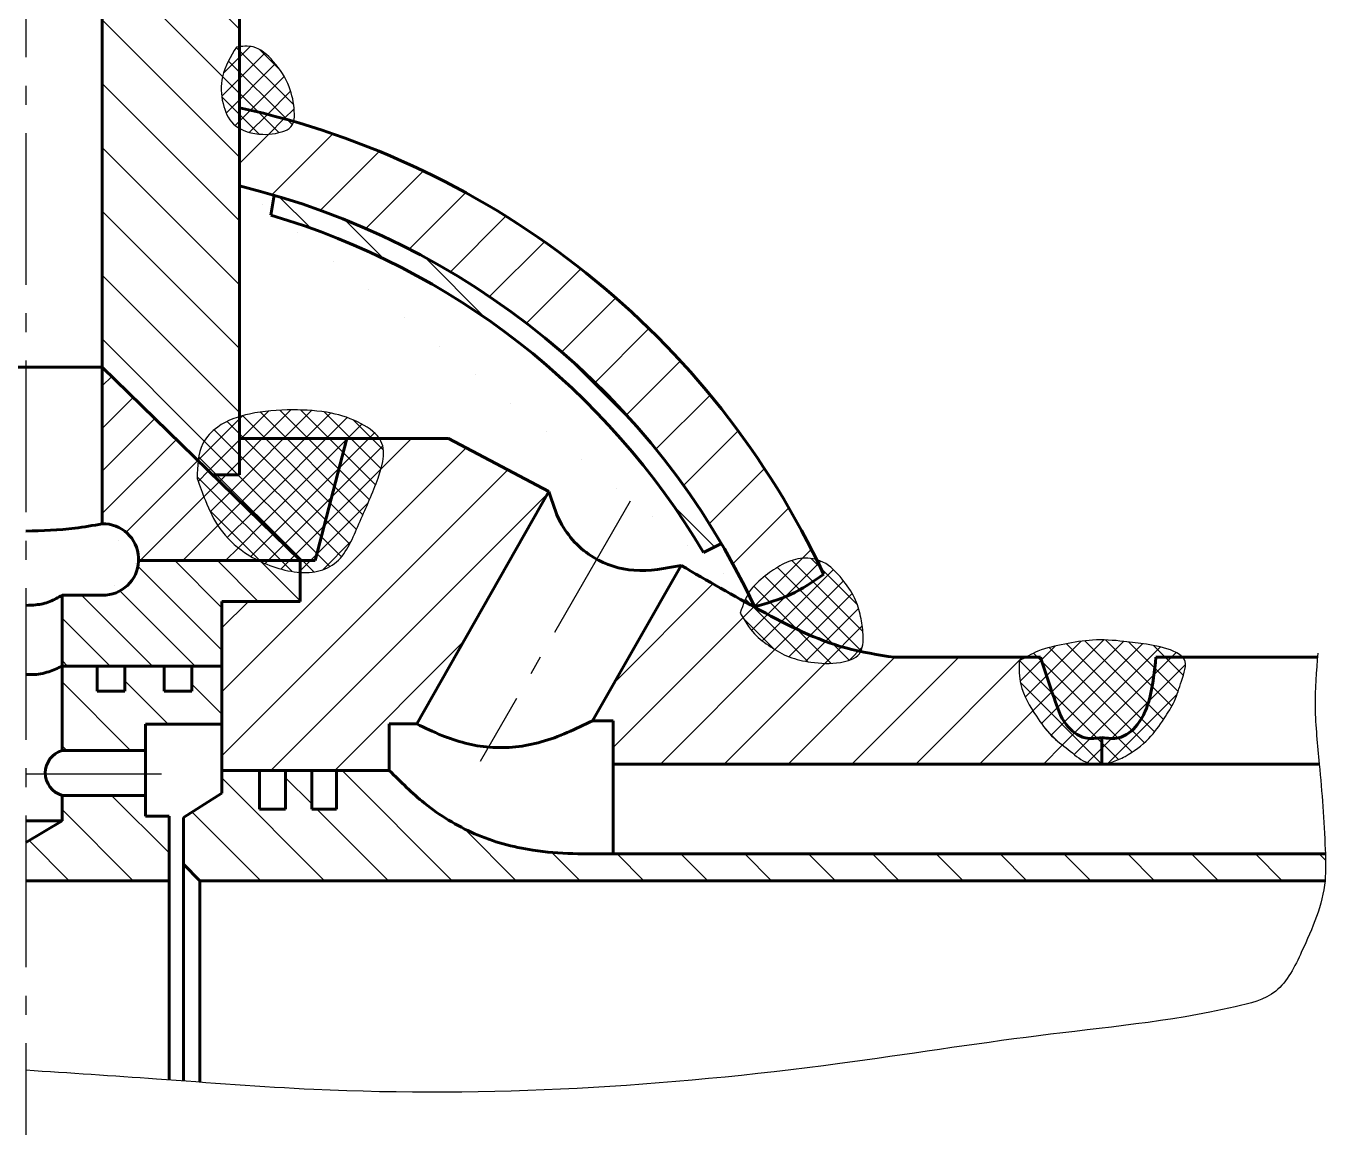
# Model space of a CAD drawing. Header units: millimetres. Extents: x 132 to 289, y 1161 to 1321.
# Drawn here: x 200.7 to 269.3, y 1218.5 to 1276.7 of the extents above; entities that cross this region are included whole.
import ezdxf

# ---------------------------------------------------------------- set-up
doc = ezdxf.new("R2010")
doc.units = ezdxf.units.MM
doc.linetypes.add('GOST2.303 6', pattern=[12, 8, -1.5, 1, -1.5])
doc.layers.get('0').update_dxf_attribs({"lineweight": 60})
doc.layers.add('Layer1', color=7, linetype='Continuous')
doc.layers.add('Layer2', color=7, linetype='GOST2.303 6')

msp = doc.modelspace()

# ---------------------------------------------------------------- hatches: boundary and pattern name
at = {"layer": 'Layer1'}
h = msp.add_hatch(dxfattribs=at)
h.set_pattern_fill('ANSI31', color=1, scale=0.75, angle=90, style=0)
edge = h.paths.add_edge_path()
edge.add_spline(control_points=[(196.712, 1292.092), (196.399, 1292.072), (195.204, 1292.011), (194.133, 1290.594), (192.396, 1290.556), (191.101, 1291.118), (190.069, 1291.313), (189.472, 1291.425)], knot_values=[0, 0, 0, 0, 0.930562, 3.501052, 4.561932, 5.886231, 7.703883, 7.703883, 7.703883, 7.703883], degree=3, periodic=0)
edge.add_line((189.472, 1291.425), (189.472, 1275.577))
edge.add_spline(control_points=[(189.472, 1275.577), (189.523, 1275.571), (189.575, 1275.565), (189.627, 1275.559), (189.932, 1275.052), (190.484, 1274.133), (190.435, 1272.633), (190.018, 1271.647), (189.584, 1271.332), (189.472, 1271.267)], knot_values=[8.727229, 8.727229, 8.727229, 8.727229, 8.877948, 8.877948, 8.877948, 10.612596, 12.020346, 13.239081, 13.626159, 13.626159, 13.626159, 13.626159], degree=3, periodic=0)
edge.add_line((189.472, 1271.267), (189.472, 1256.063))
edge.add_spline(control_points=[(189.472, 1256.063), (189.878, 1255.937), (190.628, 1255.605), (191.452, 1254.742), (191.614, 1254.062), (191.652, 1253.74)], knot_values=[0.914209, 0.914209, 0.914209, 0.914209, 2.182228, 3.342328, 4.305872, 4.305872, 4.305872, 4.305872], degree=3, periodic=0)
edge.add_line((191.652, 1253.74), (196.712, 1258.678))
edge.add_line((196.712, 1258.678), (196.712, 1292.092))
edge = h.paths.add_edge_path()
edge.add_spline(control_points=[(211.987, 1271.267), (211.874, 1271.332), (211.441, 1271.647), (211.024, 1272.633), (210.974, 1274.133), (211.527, 1275.052), (211.832, 1275.559), (211.884, 1275.565), (211.936, 1275.571), (211.987, 1275.577)], knot_values=[8.727229, 8.727229, 8.727229, 8.727229, 9.114307, 10.333042, 11.740792, 13.47544, 13.47544, 13.47544, 13.626159, 13.626159, 13.626159, 13.626159], degree=3, periodic=0)
edge.add_line((211.987, 1275.577), (211.987, 1291.425))
edge.add_spline(control_points=[(211.987, 1291.425), (211.39, 1291.313), (210.358, 1291.118), (209.063, 1290.556), (207.326, 1290.594), (206.255, 1292.011), (205.06, 1292.072), (204.746, 1292.092)], knot_values=[0, 0, 0, 0, 1.817652, 3.141951, 4.202831, 6.773321, 7.703883, 7.703883, 7.703883, 7.703883], degree=3, periodic=0)
edge.add_line((204.746, 1292.092), (204.746, 1258.678))
edge.add_line((204.746, 1258.678), (209.807, 1253.74))
edge.add_spline(control_points=[(209.807, 1253.74), (209.845, 1254.062), (210.007, 1254.742), (210.831, 1255.605), (211.58, 1255.937), (211.987, 1256.063)], knot_values=[0.914209, 0.914209, 0.914209, 0.914209, 1.877753, 3.037853, 4.305872, 4.305872, 4.305872, 4.305872], degree=3, periodic=0)
edge.add_line((211.987, 1256.063), (211.987, 1271.267))
edge = h.paths.add_edge_path()
edge.add_spline(control_points=[(269.251, 1231.587), (269.296, 1232.051), (269.29, 1232.527), (269.272, 1233.002)], knot_values=[10.607491, 10.607491, 10.607491, 10.607491, 12.024205, 12.024205, 12.024205, 12.024205], degree=3, periodic=0)
edge.add_line((269.272, 1233.002), (231.694, 1233.002))
edge.add_spline(control_points=[(231.694, 1233.002), (230.279, 1232.993), (227.793, 1232.976), (224.366, 1233.914), (221.825, 1235.474), (220.494, 1236.8), (219.894, 1237.397)], knot_values=[0, 0, 0, 0, 4.229666, 7.427021, 10.517076, 13.053267, 13.053267, 13.053267, 13.053267], degree=3, periodic=0)
edge.add_line((219.894, 1237.397), (217.116, 1237.397))
edge.add_line((217.116, 1237.397), (217.116, 1235.365))
edge.add_line((217.116, 1235.365), (215.799, 1235.365))
edge.add_line((215.799, 1235.365), (215.799, 1237.397))
edge.add_line((215.799, 1237.397), (214.424, 1237.397))
edge.add_line((214.424, 1237.397), (214.424, 1235.365))
edge.add_line((214.424, 1235.365), (213.05, 1235.365))
edge.add_line((213.05, 1235.365), (213.05, 1237.397))
edge.add_line((213.05, 1237.397), (211.063, 1237.397))
edge.add_line((211.063, 1237.397), (211.063, 1236.197))
edge.add_line((211.063, 1236.197), (209.029, 1234.911))
edge.add_line((209.029, 1234.911), (209.029, 1232.456))
edge.add_line((209.029, 1232.456), (209.901, 1231.587))
edge.add_line((209.901, 1231.587), (269.251, 1231.587))
edge = h.paths.add_edge_path()
edge.add_line((192.43, 1234.911), (190.395, 1236.197))
edge.add_line((190.395, 1236.197), (190.395, 1237.397))
edge.add_line((190.395, 1237.397), (188.409, 1237.397))
edge.add_line((188.409, 1237.397), (188.409, 1235.365))
edge.add_line((188.409, 1235.365), (187.034, 1235.365))
edge.add_line((187.034, 1235.365), (187.034, 1237.397))
edge.add_line((187.034, 1237.397), (185.66, 1237.397))
edge.add_line((185.66, 1237.397), (185.66, 1235.365))
edge.add_line((185.66, 1235.365), (184.342, 1235.365))
edge.add_line((184.342, 1235.365), (184.342, 1237.397))
edge.add_line((184.342, 1237.397), (181.564, 1237.397))
edge.add_spline(control_points=[(181.564, 1237.397), (180.964, 1236.8), (179.634, 1235.474), (177.092, 1233.914), (173.665, 1232.976), (171.18, 1232.993), (169.764, 1233.002)], knot_values=[0, 0, 0, 0, 2.536191, 5.626246, 8.8236, 13.053267, 13.053267, 13.053267, 13.053267], degree=3, periodic=0)
edge.add_line((169.764, 1233.002), (132.187, 1233.002))
edge.add_spline(control_points=[(132.187, 1233.002), (132.169, 1232.527), (132.162, 1232.051), (132.208, 1231.587)], knot_values=[10.607491, 10.607491, 10.607491, 10.607491, 12.024205, 12.024205, 12.024205, 12.024205], degree=3, periodic=0)
edge.add_line((132.208, 1231.587), (191.558, 1231.587))
edge.add_line((191.558, 1231.587), (192.43, 1232.456))
edge.add_line((192.43, 1232.456), (192.43, 1234.911))
h = msp.add_hatch(dxfattribs=at)
h.set_pattern_fill('ANSI37', color=1, scale=0.25, style=0)
edge = h.paths.add_edge_path()
edge.add_spline(control_points=[(189.472, 1275.577), (189.222, 1275.603), (188.534, 1275.645), (187.561, 1274.754), (186.794, 1273.564), (186.568, 1272.465), (186.567, 1271.793), (186.607, 1271.633)], knot_values=[0.150719, 0.150719, 0.150719, 0.150719, 0.879458, 2.184562, 3.768561, 5.100703, 5.602927, 5.602927, 5.602927, 5.602927], degree=3, periodic=0)
edge.add_arc((199.022, 1228.797), 44.598, 102.36558, 106.16278, ccw=False)
edge.add_line((189.472, 1272.361), (189.472, 1275.577))
edge = h.paths.add_edge_path()
edge.add_spline(control_points=[(189.472, 1271.267), (189.584, 1271.332), (190.018, 1271.647), (190.435, 1272.633), (190.484, 1274.133), (189.932, 1275.052), (189.627, 1275.559), (189.575, 1275.565), (189.523, 1275.571), (189.472, 1275.577)], knot_values=[8.727229, 8.727229, 8.727229, 8.727229, 9.114307, 10.333042, 11.740792, 13.47544, 13.47544, 13.47544, 13.626159, 13.626159, 13.626159, 13.626159], degree=3, periodic=0)
edge.add_line((189.472, 1275.577), (189.472, 1271.267))
edge = h.paths.add_edge_path()
edge.add_arc((199.022, 1228.797), 44.598, 102.36558, 106.16278)
edge.add_spline(control_points=[(186.607, 1271.633), (186.626, 1271.56), (186.769, 1271.202), (187.493, 1270.988), (188.414, 1270.916), (189.109, 1271.059), (189.472, 1271.267)], knot_values=[5.602927, 5.602927, 5.602927, 5.602927, 5.833123, 6.809732, 7.483686, 8.727229, 8.727229, 8.727229, 8.727229], degree=3, periodic=0)
edge.add_line((189.472, 1271.267), (189.472, 1272.361))
edge = h.paths.add_edge_path()
edge.add_spline(control_points=[(211.987, 1275.577), (211.936, 1275.571), (211.884, 1275.565), (211.832, 1275.559), (211.527, 1275.052), (210.974, 1274.133), (211.024, 1272.633), (211.441, 1271.647), (211.874, 1271.332), (211.987, 1271.267)], knot_values=[8.727229, 8.727229, 8.727229, 8.727229, 8.877948, 8.877948, 8.877948, 10.612596, 12.020346, 13.239081, 13.626159, 13.626159, 13.626159, 13.626159], degree=3, periodic=0)
edge.add_line((211.987, 1271.267), (211.987, 1275.577))
edge = h.paths.add_edge_path()
edge.add_spline(control_points=[(214.851, 1271.633), (214.892, 1271.793), (214.891, 1272.465), (214.665, 1273.564), (213.898, 1274.754), (212.924, 1275.645), (212.237, 1275.603), (211.987, 1275.577)], knot_values=[0.150719, 0.150719, 0.150719, 0.150719, 0.652943, 1.985086, 3.569084, 4.874188, 5.602927, 5.602927, 5.602927, 5.602927], degree=3, periodic=0)
edge.add_line((211.987, 1275.577), (211.987, 1272.361))
edge.add_arc((202.436, 1228.797), 44.598, 73.83722, 77.63442, ccw=False)
edge = h.paths.add_edge_path()
edge.add_arc((202.436, 1228.797), 44.598, 73.83722, 77.63442)
edge.add_line((211.987, 1272.361), (211.987, 1271.267))
edge.add_spline(control_points=[(211.987, 1271.267), (212.35, 1271.059), (213.045, 1270.916), (213.965, 1270.988), (214.689, 1271.202), (214.832, 1271.56), (214.851, 1271.633)], knot_values=[5.602927, 5.602927, 5.602927, 5.602927, 6.84647, 7.520425, 8.497033, 8.727229, 8.727229, 8.727229, 8.727229], degree=3, periodic=0)
edge = h.paths.add_edge_path()
edge.add_spline(control_points=[(162.626, 1246.73), (162.581, 1246.808), (162.319, 1247.208), (161.651, 1247.741), (160.767, 1248.358), (159.859, 1248.64), (159.258, 1248.584), (159.021, 1248.518)], knot_values=[1.104695, 1.104695, 1.104695, 1.104695, 1.379225, 2.5596, 3.600852, 4.615606, 5.345383, 5.345383, 5.345383, 5.345383], degree=3, periodic=0)
edge.add_arc((199.022, 1228.797), 44.598, 153.7562, 154.84805)
edge.add_spline(control_points=[(158.652, 1247.752), (159.222, 1247.358), (160.341, 1246.584), (161.652, 1246.22), (162.295, 1246.042)], knot_values=[0, 0, 0, 0, 2.061856, 4.049935, 4.049935, 4.049935, 4.049935], degree=3, periodic=0)
edge.add_arc((199.022, 1228.797), 40.574, 153.76989, 154.84805, ccw=False)
edge = h.paths.add_edge_path()
edge.add_spline(control_points=[(162.295, 1246.042), (161.652, 1246.22), (160.341, 1246.584), (159.222, 1247.358), (158.652, 1247.752)], knot_values=[0, 0, 0, 0, 1.988079, 4.049935, 4.049935, 4.049935, 4.049935], degree=3, periodic=0)
edge.add_arc((199.022, 1228.797), 44.598, 153.7562, 154.84805, ccw=False)
edge.add_spline(control_points=[(159.021, 1248.518), (158.906, 1248.486), (158.37, 1248.285), (157.693, 1247.545), (156.985, 1246.584), (156.688, 1245.541), (156.544, 1244.625), (156.568, 1243.928), (156.696, 1243.675)], knot_values=[5.345383, 5.345383, 5.345383, 5.345383, 5.698571, 7.050987, 8.237774, 9.275068, 10.227586, 11.117449, 11.117449, 11.117449, 11.117449], degree=3, periodic=0)
edge.add_spline(control_points=[(156.696, 1243.675), (156.96, 1243.731), (158.812, 1244.166), (160.826, 1245.201), (162.549, 1246.151), (162.833, 1246.309)], knot_values=[3.847768, 3.847768, 3.847768, 3.847768, 4.659425, 9.569752, 10.541642, 10.541642, 10.541642, 10.541642], degree=3, periodic=0)
edge.add_spline(control_points=[(162.833, 1246.309), (162.772, 1246.455), (162.705, 1246.596), (162.626, 1246.73)], knot_values=[0.633851, 0.633851, 0.633851, 0.633851, 1.104695, 1.104695, 1.104695, 1.104695], degree=3, periodic=0)
edge.add_arc((199.022, 1228.797), 40.574, 153.76989, 154.84805)
edge = h.paths.add_edge_path()
edge.add_spline(control_points=[(156.696, 1243.675), (156.717, 1243.633), (156.922, 1243.3), (157.961, 1242.996), (159.195, 1243.064), (160.482, 1243.327), (161.458, 1243.901), (162.413, 1244.615), (162.828, 1245.316), (163.058, 1245.705), (162.987, 1245.909), (162.916, 1246.113), (162.833, 1246.309)], knot_values=[11.117449, 11.117449, 11.117449, 11.117449, 11.266152, 12.359641, 13.921846, 15.105462, 16.221541, 17.297363, 18.637401, 18.637401, 18.637401, 19.271252, 19.271252, 19.271252, 19.271252], degree=3, periodic=0)
edge.add_spline(control_points=[(162.833, 1246.309), (162.549, 1246.151), (160.826, 1245.201), (158.812, 1244.166), (156.96, 1243.731), (156.696, 1243.675)], knot_values=[3.847768, 3.847768, 3.847768, 3.847768, 4.819658, 9.729985, 10.541642, 10.541642, 10.541642, 10.541642], degree=3, periodic=0)
edge = h.paths.add_edge_path()
edge.add_spline(control_points=[(143.977, 1239.135), (144.278, 1239.096), (144.989, 1239.005), (146.047, 1239.853), (146.573, 1241.456), (146.975, 1242.659), (147.212, 1243.368)], knot_values=[0, 0, 0, 0, 0.884419, 2.087854, 3.652972, 5.899751, 5.899751, 5.899751, 5.899751], degree=3, periodic=0)
edge.add_line((147.212, 1243.368), (148.006, 1243.368))
edge.add_spline(control_points=[(148.006, 1243.368), (147.791, 1243.487), (147.141, 1243.822), (145.93, 1244.075), (144.417, 1244.347), (142.967, 1244.236), (141.522, 1244.049), (140.493, 1243.868), (139.825, 1243.498), (139.709, 1243.368)], knot_values=[0.389369, 0.389369, 0.389369, 0.389369, 1.123802, 2.582154, 4.065169, 5.722456, 6.918287, 8.410709, 8.962862, 8.962862, 8.962862, 8.962862], degree=3, periodic=0)
edge.add_line((139.709, 1243.368), (141.124, 1243.368))
edge.add_spline(control_points=[(141.124, 1243.368), (141.197, 1242.65), (141.323, 1241.412), (141.918, 1239.855), (142.963, 1239.005), (143.675, 1239.096), (143.977, 1239.135)], knot_values=[0, 0, 0, 0, 2.15751, 3.722629, 4.926063, 5.810483, 5.810483, 5.810483, 5.810483], degree=3, periodic=0)
edge = h.paths.add_edge_path()
edge.add_spline(control_points=[(143.977, 1239.135), (143.675, 1239.096), (142.963, 1239.005), (141.918, 1239.855), (141.323, 1241.412), (141.197, 1242.65), (141.124, 1243.368)], knot_values=[0, 0, 0, 0, 0.884419, 2.087854, 3.652972, 5.810483, 5.810483, 5.810483, 5.810483], degree=3, periodic=0)
edge.add_line((141.124, 1243.368), (139.709, 1243.368))
edge.add_spline(control_points=[(139.709, 1243.368), (139.682, 1243.338), (139.445, 1243.018), (139.817, 1242.086), (140.088, 1241.067), (140.739, 1240.062), (141.493, 1238.974), (142.502, 1238.246), (143.372, 1237.838), (143.797, 1237.75), (143.977, 1237.735)], knot_values=[8.962862, 8.962862, 8.962862, 8.962862, 9.088614, 10.256043, 11.370805, 12.443179, 13.76693, 15.338464, 16.098073, 16.634445, 16.634445, 16.634445, 16.634445], degree=3, periodic=0)
edge.add_line((143.977, 1237.735), (143.977, 1239.135))
edge = h.paths.add_edge_path()
edge.add_spline(control_points=[(144.317, 1237.735), (144.496, 1237.75), (145.046, 1237.871), (145.744, 1238.534), (146.721, 1239.22), (147.544, 1240.409), (148.347, 1241.704), (148.346, 1242.755), (148.346, 1243.174), (148.233, 1243.24), (148.12, 1243.305), (148.006, 1243.368)], knot_values=[16.96931, 16.96931, 16.96931, 16.96931, 17.500099, 18.626966, 19.764682, 21.071231, 22.938342, 24.17731, 24.17731, 24.17731, 24.566679, 24.566679, 24.566679, 24.566679], degree=3, periodic=0)
edge.add_line((148.006, 1243.368), (147.212, 1243.368))
edge.add_spline(control_points=[(147.212, 1243.368), (146.975, 1242.659), (146.573, 1241.456), (146.047, 1239.853), (144.989, 1239.005), (144.278, 1239.096), (143.977, 1239.135)], knot_values=[0, 0, 0, 0, 2.246778, 3.811897, 5.015331, 5.899751, 5.899751, 5.899751, 5.899751], degree=3, periodic=0)
edge.add_line((143.977, 1239.135), (143.977, 1237.735))
edge.add_line((143.977, 1237.735), (144.317, 1237.735))
h = msp.add_hatch(dxfattribs=at)
h.set_pattern_fill('ANSI31', color=1, scale=0.75, style=0)
edge = h.paths.add_edge_path()
edge.add_spline(control_points=[(214.851, 1271.633), (214.832, 1271.56), (214.689, 1271.202), (213.965, 1270.988), (213.045, 1270.916), (212.35, 1271.059), (211.987, 1271.267)], knot_values=[5.602927, 5.602927, 5.602927, 5.602927, 5.833123, 6.809732, 7.483686, 8.727229, 8.727229, 8.727229, 8.727229], degree=3, periodic=0)
edge.add_line((211.987, 1271.267), (211.987, 1268.231))
edge.add_arc((202.436, 1228.797), 40.574, 26.23011, 76.38542, ccw=False)
edge.add_spline(control_points=[(238.832, 1246.73), (238.878, 1246.808), (239.139, 1247.208), (239.808, 1247.741), (240.691, 1248.358), (241.6, 1248.64), (242.201, 1248.584), (242.438, 1248.518)], knot_values=[1.104695, 1.104695, 1.104695, 1.104695, 1.379225, 2.5596, 3.600852, 4.615606, 5.345383, 5.345383, 5.345383, 5.345383], degree=3, periodic=0)
edge.add_arc((202.436, 1228.797), 44.598, 26.2438, 73.83722)
h = msp.add_hatch(dxfattribs=at)
h.set_pattern_fill('ANSI31', color=1, scale=0.5, angle=90, style=0)
h.paths.add_polyline_path([(213.825, 1267.74), (213.648, 1266.693, -0.189567), (236.459, 1248.904), (237.408, 1249.37, 0.190904)])
h.paths.add_polyline_path([(187.81, 1266.693), (187.634, 1267.74, 0.190904), (164.051, 1249.37), (165, 1248.904, -0.189567)])
h = msp.add_hatch(dxfattribs=at)
h.set_pattern_fill('ANSI31', color=1, scale=0.5, style=0)
edge = h.paths.add_edge_path()
edge.add_spline(control_points=[(213.004, 1248.468), (212.747, 1248.596), (211.971, 1249.053), (210.89, 1250.057), (210.224, 1251.503), (209.901, 1252.41), (209.763, 1252.797), (209.767, 1253.115), (209.771, 1253.434), (209.807, 1253.74)], knot_values=[23.434441, 23.434441, 23.434441, 23.434441, 24.288526, 26.10503, 27.763965, 28.998944, 28.998944, 28.998944, 29.913153, 29.913153, 29.913153, 29.913153], degree=3, periodic=0)
edge.add_line((209.807, 1253.74), (204.746, 1258.678))
edge.add_line((204.746, 1258.678), (204.746, 1250.412))
edge.add_arc((204.788, 1248.528), 1.885, -1.82178, 91.27249, ccw=False)
edge.add_line((206.672, 1248.468), (213.004, 1248.468))
h = msp.add_hatch(dxfattribs=at)
h.set_pattern_fill('ANSI37', color=1, scale=0.25, style=0)
edge = h.paths.add_edge_path()
edge.add_spline(control_points=[(189.472, 1256.063), (189.295, 1256.117), (188.373, 1256.351), (186.75, 1256.462), (184.722, 1256.349), (183.184, 1255.834), (182.305, 1255.23), (182.088, 1254.911)], knot_values=[4.305872, 4.305872, 4.305872, 4.305872, 4.855884, 7.13057, 9.186603, 10.857676, 12.071553, 12.071553, 12.071553, 12.071553], degree=3, periodic=0)
edge.add_line((182.088, 1254.911), (189.472, 1254.911))
edge.add_line((189.472, 1254.911), (189.472, 1256.063))
edge = h.paths.add_edge_path()
edge.add_line((183.799, 1254.911), (182.088, 1254.911))
edge.add_spline(control_points=[(182.088, 1254.911), (182.057, 1254.865), (181.669, 1254.209), (182.287, 1252.342), (183.201, 1250.387), (184.002, 1248.391), (185.375, 1247.846), (186.011, 1247.829), (186.274, 1247.848)], knot_values=[12.071553, 12.071553, 12.071553, 12.071553, 12.245674, 14.491458, 16.961782, 19.272432, 20.38133, 21.169631, 21.169631, 21.169631, 21.169631], degree=3, periodic=0)
edge.add_line((186.274, 1247.848), (186.274, 1248.468))
edge.add_line((186.274, 1248.468), (185.482, 1248.468))
edge.add_line((185.482, 1248.468), (183.799, 1254.911))
h.paths.add_polyline_path([(190.887, 1252.994), (189.472, 1252.994), (189.472, 1254.911), (183.799, 1254.911), (185.482, 1248.468), (186.274, 1248.468), (186.274, 1248.492)])
edge = h.paths.add_edge_path()
edge.add_spline(control_points=[(191.652, 1253.74), (191.614, 1254.062), (191.452, 1254.742), (190.628, 1255.605), (189.878, 1255.937), (189.472, 1256.063)], knot_values=[0.914209, 0.914209, 0.914209, 0.914209, 1.877753, 3.037853, 4.305872, 4.305872, 4.305872, 4.305872], degree=3, periodic=0)
edge.add_line((189.472, 1256.063), (189.472, 1252.994))
edge.add_line((189.472, 1252.994), (190.887, 1252.994))
edge.add_line((190.887, 1252.994), (191.652, 1253.74))
edge = h.paths.add_edge_path()
edge.add_spline(control_points=[(188.455, 1248.468), (188.712, 1248.596), (189.487, 1249.053), (190.569, 1250.057), (191.235, 1251.503), (191.558, 1252.41), (191.696, 1252.797), (191.692, 1253.115), (191.688, 1253.434), (191.652, 1253.74)], knot_values=[23.434441, 23.434441, 23.434441, 23.434441, 24.288526, 26.10503, 27.763965, 28.998944, 28.998944, 28.998944, 29.913153, 29.913153, 29.913153, 29.913153], degree=3, periodic=0)
edge.add_line((191.652, 1253.74), (186.274, 1248.492))
edge.add_line((186.274, 1248.492), (186.274, 1248.468))
edge.add_line((186.274, 1248.468), (188.455, 1248.468))
edge = h.paths.add_edge_path()
edge.add_spline(control_points=[(211.987, 1256.063), (211.58, 1255.937), (210.831, 1255.605), (210.007, 1254.742), (209.845, 1254.062), (209.807, 1253.74)], knot_values=[0.914209, 0.914209, 0.914209, 0.914209, 2.182228, 3.342328, 4.305872, 4.305872, 4.305872, 4.305872], degree=3, periodic=0)
edge.add_line((209.807, 1253.74), (210.571, 1252.994))
edge.add_line((210.571, 1252.994), (211.987, 1252.994))
edge.add_line((211.987, 1252.994), (211.987, 1256.063))
edge = h.paths.add_edge_path()
edge.add_spline(control_points=[(219.371, 1254.911), (219.154, 1255.23), (218.275, 1255.834), (216.736, 1256.349), (214.709, 1256.462), (213.085, 1256.351), (212.164, 1256.117), (211.987, 1256.063)], knot_values=[4.305872, 4.305872, 4.305872, 4.305872, 5.519749, 7.190822, 9.246855, 11.521541, 12.071553, 12.071553, 12.071553, 12.071553], degree=3, periodic=0)
edge.add_line((211.987, 1256.063), (211.987, 1254.911))
edge.add_line((211.987, 1254.911), (219.371, 1254.911))
h.paths.add_polyline_path([(217.66, 1254.911), (211.987, 1254.911), (211.987, 1252.994), (210.571, 1252.994), (215.184, 1248.492), (215.184, 1248.468), (215.977, 1248.468)])
edge = h.paths.add_edge_path()
edge.add_spline(control_points=[(215.184, 1247.848), (215.448, 1247.829), (216.084, 1247.846), (217.457, 1248.391), (218.258, 1250.387), (219.172, 1252.342), (219.79, 1254.209), (219.402, 1254.865), (219.371, 1254.911)], knot_values=[12.071553, 12.071553, 12.071553, 12.071553, 12.859854, 13.968752, 16.279402, 18.749726, 20.995509, 21.169631, 21.169631, 21.169631, 21.169631], degree=3, periodic=0)
edge.add_line((219.371, 1254.911), (217.66, 1254.911))
edge.add_line((217.66, 1254.911), (215.977, 1248.468))
edge.add_line((215.977, 1248.468), (215.184, 1248.468))
edge.add_line((215.184, 1248.468), (215.184, 1247.848))
edge = h.paths.add_edge_path()
edge.add_spline(control_points=[(209.807, 1253.74), (209.771, 1253.434), (209.767, 1253.115), (209.763, 1252.797), (209.901, 1252.41), (210.224, 1251.503), (210.89, 1250.057), (211.971, 1249.053), (212.747, 1248.596), (213.004, 1248.468)], knot_values=[23.434441, 23.434441, 23.434441, 23.434441, 24.34865, 24.34865, 24.34865, 25.583629, 27.242564, 29.059068, 29.913153, 29.913153, 29.913153, 29.913153], degree=3, periodic=0)
edge.add_line((213.004, 1248.468), (215.184, 1248.468))
edge.add_line((215.184, 1248.468), (215.184, 1248.492))
edge.add_line((215.184, 1248.492), (209.807, 1253.74))
edge = h.paths.add_edge_path()
edge.add_line((215.184, 1248.468), (213.004, 1248.468))
edge.add_spline(control_points=[(213.004, 1248.468), (213.542, 1248.199), (214.271, 1247.958), (215.026, 1247.859), (215.184, 1247.848)], knot_values=[21.169631, 21.169631, 21.169631, 21.169631, 22.961609, 23.434441, 23.434441, 23.434441, 23.434441], degree=3, periodic=0)
edge.add_line((215.184, 1247.848), (215.184, 1248.468))
h = msp.add_hatch(dxfattribs=at)
h.set_pattern_fill('ANSI31', color=1, scale=0.75, style=0)
edge = h.paths.add_edge_path()
edge.add_line((228.316, 1252.113), (223.017, 1254.911))
edge.add_line((223.017, 1254.911), (219.371, 1254.911))
edge.add_spline(control_points=[(219.371, 1254.911), (219.402, 1254.865), (219.79, 1254.209), (219.172, 1252.342), (218.258, 1250.387), (217.457, 1248.391), (216.084, 1247.846), (215.448, 1247.829), (215.184, 1247.848)], knot_values=[12.071553, 12.071553, 12.071553, 12.071553, 12.245674, 14.491458, 16.961782, 19.272432, 20.38133, 21.169631, 21.169631, 21.169631, 21.169631], degree=3, periodic=0)
edge.add_line((215.184, 1247.848), (215.184, 1246.32))
edge.add_line((215.184, 1246.32), (211.063, 1246.32))
edge.add_line((211.063, 1246.32), (211.063, 1237.397))
edge.add_line((211.063, 1237.397), (219.894, 1237.397))
edge.add_line((219.894, 1237.397), (219.894, 1239.855))
edge.add_line((219.894, 1239.855), (221.346, 1239.855))
edge.add_line((221.346, 1239.855), (228.316, 1252.113))
edge = h.paths.add_edge_path()
edge.add_spline(control_points=[(257.142, 1237.735), (256.963, 1237.75), (256.412, 1237.871), (255.715, 1238.534), (254.738, 1239.22), (253.915, 1240.409), (253.111, 1241.704), (253.112, 1242.755), (253.113, 1243.174), (253.226, 1243.24), (253.339, 1243.305), (253.453, 1243.368)], knot_values=[16.96931, 16.96931, 16.96931, 16.96931, 17.500099, 18.626966, 19.764682, 21.071231, 22.938342, 24.17731, 24.17731, 24.17731, 24.566679, 24.566679, 24.566679, 24.566679], degree=3, periodic=0)
edge.add_line((253.453, 1243.368), (246.536, 1243.368))
edge.add_spline(control_points=[(246.536, 1243.368), (245.942, 1243.46), (245.348, 1243.553), (244.763, 1243.675)], knot_values=[10.541642, 10.541642, 10.541642, 10.541642, 12.338014, 12.338014, 12.338014, 12.338014], degree=3, periodic=0)
edge.add_spline(control_points=[(244.763, 1243.675), (244.742, 1243.633), (244.536, 1243.3), (243.498, 1242.996), (242.263, 1243.064), (240.976, 1243.327), (240.001, 1243.901), (239.046, 1244.615), (238.631, 1245.316), (238.4, 1245.705), (238.472, 1245.909), (238.543, 1246.113), (238.625, 1246.309)], knot_values=[11.117449, 11.117449, 11.117449, 11.117449, 11.266152, 12.359641, 13.921846, 15.105462, 16.221541, 17.297363, 18.637401, 18.637401, 18.637401, 19.271252, 19.271252, 19.271252, 19.271252], degree=3, periodic=0)
edge.add_spline(control_points=[(238.625, 1246.309), (237.502, 1246.934), (236.394, 1247.573), (235.286, 1248.213)], knot_values=[0, 0, 0, 0, 3.847768, 3.847768, 3.847768, 3.847768], degree=3, periodic=0)
edge.add_line((235.286, 1248.213), (230.612, 1240.02))
edge.add_line((230.612, 1240.02), (231.694, 1240.02))
edge.add_line((231.694, 1240.02), (231.694, 1237.735))
edge.add_line((231.694, 1237.735), (257.142, 1237.735))
h = msp.add_hatch(dxfattribs=at)
h.set_pattern_fill('ANSI31', color=1, scale=0.5, angle=90, style=0)
edge = h.paths.add_edge_path()
edge.add_line((198.828, 1246.65), (196.514, 1246.65))
edge.add_arc((196.671, 1248.528), 1.885, 181.82178, 265.23469, ccw=False)
edge.add_line((194.787, 1248.468), (188.455, 1248.468))
edge.add_spline(control_points=[(188.455, 1248.468), (187.916, 1248.199), (187.187, 1247.958), (186.432, 1247.859), (186.274, 1247.848)], knot_values=[21.169631, 21.169631, 21.169631, 21.169631, 22.961609, 23.434441, 23.434441, 23.434441, 23.434441], degree=3, periodic=0)
edge.add_line((186.274, 1247.848), (186.274, 1246.32))
edge.add_line((186.274, 1246.32), (190.395, 1246.32))
edge.add_line((190.395, 1246.32), (190.395, 1242.907))
edge.add_line((190.395, 1242.907), (198.828, 1242.907))
edge.add_line((198.828, 1242.907), (198.828, 1246.65))
edge = h.paths.add_edge_path()
edge.add_line((211.063, 1246.32), (215.184, 1246.32))
edge.add_line((215.184, 1246.32), (215.184, 1247.848))
edge.add_spline(control_points=[(215.184, 1247.848), (215.026, 1247.859), (214.271, 1247.958), (213.542, 1248.199), (213.004, 1248.468)], knot_values=[21.169631, 21.169631, 21.169631, 21.169631, 21.642462, 23.434441, 23.434441, 23.434441, 23.434441], degree=3, periodic=0)
edge.add_line((213.004, 1248.468), (206.672, 1248.468))
edge.add_arc((204.788, 1248.528), 1.885, 274.76531, 358.17822, ccw=False)
edge.add_line((204.945, 1246.65), (202.631, 1246.65))
edge.add_line((202.631, 1246.65), (202.631, 1242.907))
edge.add_line((202.631, 1242.907), (211.063, 1242.907))
edge.add_line((211.063, 1242.907), (211.063, 1246.32))
h = msp.add_hatch(dxfattribs=at)
h.set_pattern_fill('ANSI37', color=1, scale=0.25, style=0)
edge = h.paths.add_edge_path()
edge.add_spline(control_points=[(239.163, 1246.042), (239.807, 1246.22), (241.118, 1246.584), (242.237, 1247.358), (242.806, 1247.752)], knot_values=[0, 0, 0, 0, 1.988079, 4.049935, 4.049935, 4.049935, 4.049935], degree=3, periodic=0)
edge.add_arc((202.436, 1228.797), 44.598, 25.15195, 26.2438)
edge.add_spline(control_points=[(242.438, 1248.518), (242.201, 1248.584), (241.6, 1248.64), (240.691, 1248.358), (239.808, 1247.741), (239.139, 1247.208), (238.878, 1246.808), (238.832, 1246.73)], knot_values=[1.104695, 1.104695, 1.104695, 1.104695, 1.834473, 2.849227, 3.890478, 5.070854, 5.345383, 5.345383, 5.345383, 5.345383], degree=3, periodic=0)
edge.add_arc((202.436, 1228.797), 40.574, 25.15195, 26.23011, ccw=False)
edge = h.paths.add_edge_path()
edge.add_spline(control_points=[(244.763, 1243.675), (244.891, 1243.928), (244.915, 1244.625), (244.771, 1245.541), (244.473, 1246.584), (243.766, 1247.545), (243.088, 1248.285), (242.552, 1248.486), (242.438, 1248.518)], knot_values=[5.345383, 5.345383, 5.345383, 5.345383, 6.235245, 7.187764, 8.225058, 9.411845, 10.764261, 11.117449, 11.117449, 11.117449, 11.117449], degree=3, periodic=0)
edge.add_arc((202.436, 1228.797), 44.598, 25.15195, 26.2438, ccw=False)
edge.add_spline(control_points=[(242.806, 1247.752), (242.237, 1247.358), (241.118, 1246.584), (239.807, 1246.22), (239.163, 1246.042)], knot_values=[0, 0, 0, 0, 2.061856, 4.049935, 4.049935, 4.049935, 4.049935], degree=3, periodic=0)
edge.add_arc((202.436, 1228.797), 40.574, 25.15195, 26.23011)
edge.add_spline(control_points=[(238.832, 1246.73), (238.754, 1246.596), (238.687, 1246.455), (238.625, 1246.309)], knot_values=[0.633851, 0.633851, 0.633851, 0.633851, 1.104695, 1.104695, 1.104695, 1.104695], degree=3, periodic=0)
edge.add_spline(control_points=[(238.625, 1246.309), (238.909, 1246.151), (240.633, 1245.201), (242.647, 1244.166), (244.498, 1243.731), (244.763, 1243.675)], knot_values=[3.847768, 3.847768, 3.847768, 3.847768, 4.819658, 9.729985, 10.541642, 10.541642, 10.541642, 10.541642], degree=3, periodic=0)
edge = h.paths.add_edge_path()
edge.add_spline(control_points=[(244.763, 1243.675), (244.498, 1243.731), (242.647, 1244.166), (240.633, 1245.201), (238.909, 1246.151), (238.625, 1246.309)], knot_values=[3.847768, 3.847768, 3.847768, 3.847768, 4.659425, 9.569752, 10.541642, 10.541642, 10.541642, 10.541642], degree=3, periodic=0)
edge.add_spline(control_points=[(238.625, 1246.309), (238.543, 1246.113), (238.472, 1245.909), (238.4, 1245.705), (238.631, 1245.316), (239.046, 1244.615), (240.001, 1243.901), (240.976, 1243.327), (242.263, 1243.064), (243.498, 1242.996), (244.536, 1243.3), (244.742, 1243.633), (244.763, 1243.675)], knot_values=[11.117449, 11.117449, 11.117449, 11.117449, 11.751299, 11.751299, 11.751299, 13.091338, 14.167159, 15.283238, 16.466854, 18.029059, 19.122549, 19.271252, 19.271252, 19.271252, 19.271252], degree=3, periodic=0)
edge = h.paths.add_edge_path()
edge.add_spline(control_points=[(257.482, 1239.135), (257.18, 1239.096), (256.47, 1239.005), (255.411, 1239.853), (254.885, 1241.456), (254.484, 1242.659), (254.247, 1243.368)], knot_values=[0, 0, 0, 0, 0.884419, 2.087854, 3.652972, 5.899751, 5.899751, 5.899751, 5.899751], degree=3, periodic=0)
edge.add_line((254.247, 1243.368), (253.453, 1243.368))
edge.add_spline(control_points=[(253.453, 1243.368), (253.339, 1243.305), (253.226, 1243.24), (253.113, 1243.174), (253.112, 1242.755), (253.111, 1241.704), (253.915, 1240.409), (254.738, 1239.22), (255.715, 1238.534), (256.496, 1237.792), (257.191, 1237.712), (257.482, 1237.735)], knot_values=[16.634445, 16.634445, 16.634445, 16.634445, 17.023814, 17.023814, 17.023814, 18.262782, 20.129893, 21.436442, 22.574158, 23.701025, 24.566679, 24.566679, 24.566679, 24.566679], degree=3, periodic=0)
edge.add_line((257.482, 1237.735), (257.482, 1239.135))
edge = h.paths.add_edge_path()
edge.add_spline(control_points=[(257.482, 1239.135), (257.783, 1239.096), (258.495, 1239.005), (259.54, 1239.855), (260.135, 1241.412), (260.261, 1242.65), (260.334, 1243.368)], knot_values=[0, 0, 0, 0, 0.884419, 2.087854, 3.652972, 5.810483, 5.810483, 5.810483, 5.810483], degree=3, periodic=0)
edge.add_line((260.334, 1243.368), (261.75, 1243.368))
edge.add_spline(control_points=[(261.75, 1243.368), (261.634, 1243.498), (260.966, 1243.868), (259.937, 1244.049), (258.491, 1244.236), (257.042, 1244.347), (255.529, 1244.075), (254.317, 1243.822), (253.668, 1243.487), (253.453, 1243.368)], knot_values=[0.389369, 0.389369, 0.389369, 0.389369, 0.941522, 2.433944, 3.629775, 5.287062, 6.770077, 8.228429, 8.962862, 8.962862, 8.962862, 8.962862], degree=3, periodic=0)
edge.add_line((253.453, 1243.368), (254.247, 1243.368))
edge.add_spline(control_points=[(254.247, 1243.368), (254.484, 1242.659), (254.885, 1241.456), (255.411, 1239.853), (256.47, 1239.005), (257.18, 1239.096), (257.482, 1239.135)], knot_values=[0, 0, 0, 0, 2.246778, 3.811897, 5.015331, 5.899751, 5.899751, 5.899751, 5.899751], degree=3, periodic=0)
edge = h.paths.add_edge_path()
edge.add_spline(control_points=[(257.482, 1237.735), (257.662, 1237.75), (258.086, 1237.838), (258.956, 1238.246), (259.966, 1238.974), (260.72, 1240.062), (261.37, 1241.067), (261.642, 1242.086), (262.013, 1243.018), (261.776, 1243.338), (261.75, 1243.368)], knot_values=[8.962862, 8.962862, 8.962862, 8.962862, 9.499234, 10.258842, 11.830377, 13.154128, 14.226501, 15.341264, 16.508692, 16.634445, 16.634445, 16.634445, 16.634445], degree=3, periodic=0)
edge.add_line((261.75, 1243.368), (260.334, 1243.368))
edge.add_spline(control_points=[(260.334, 1243.368), (260.261, 1242.65), (260.135, 1241.412), (259.54, 1239.855), (258.495, 1239.005), (257.783, 1239.096), (257.482, 1239.135)], knot_values=[0, 0, 0, 0, 2.15751, 3.722629, 4.926063, 5.810483, 5.810483, 5.810483, 5.810483], degree=3, periodic=0)
edge.add_line((257.482, 1239.135), (257.482, 1237.735))
h = msp.add_hatch(dxfattribs=at)
h.set_pattern_fill('ANSI31', color=1, scale=0.75, angle=90, style=0)
h.paths.add_polyline_path([(198.828, 1242.907), (196.979, 1242.907), (196.979, 1241.585), (195.513, 1241.585), (195.513, 1242.907), (193.445, 1242.907), (193.445, 1241.585), (191.979, 1241.585), (191.979, 1242.907), (190.395, 1242.907), (190.395, 1239.848), (194.422, 1239.848), (194.422, 1238.453), (198.828, 1238.453)])
h.paths.add_polyline_path([(211.063, 1242.907), (209.48, 1242.907), (209.48, 1241.585), (208.014, 1241.585), (208.014, 1242.907), (205.946, 1242.907), (205.946, 1241.585), (204.48, 1241.585), (204.48, 1242.907), (202.631, 1242.907), (202.631, 1238.453), (207.036, 1238.453), (207.036, 1239.848), (211.063, 1239.848)])
h = msp.add_hatch(dxfattribs=at)
h.set_pattern_fill('ANSI31', color=1, scale=0.75, angle=90, style=0)
h.paths.add_polyline_path([(200.729, 1233.597), (198.828, 1234.75), (198.828, 1236.087), (194.422, 1236.087), (194.422, 1234.994), (193.177, 1234.994), (193.177, 1231.587), (200.729, 1231.587)])
h.paths.add_polyline_path([(208.282, 1234.994), (207.036, 1234.994), (207.036, 1236.087), (202.631, 1236.087), (202.631, 1234.75), (200.729, 1233.597), (200.729, 1231.587), (208.282, 1231.587)])

# ---------------------------------------------------------------- linework, layer by layer
for p, q in [((204.746, 1292.092), (204.746, 1250.412)), ((211.987, 1291.425), (211.987, 1252.994)), ((213.825, 1267.74), (213.648, 1266.693)), ((196.712, 1258.678), (200.729, 1258.678)), ((204.746, 1258.678), (200.729, 1258.678)), ((215.184, 1248.492), (204.746, 1258.678)), ((223.017, 1254.911), (211.987, 1254.911)), ((215.977, 1248.468), (217.66, 1254.911)), ((223.017, 1254.911), (228.316, 1252.113)), ((211.987, 1252.994), (210.571, 1252.994)), ((221.346, 1239.855), (228.316, 1252.113)), ((236.459, 1248.904), (237.408, 1249.37)), ((206.67, 1248.468), (215.977, 1248.468)), ((215.184, 1246.32), (215.184, 1248.492)), ((230.612, 1240.02), (235.286, 1248.213)), ((202.631, 1246.65), (202.631, 1238.453)), ((202.631, 1246.65), (204.945, 1246.65)), ((211.063, 1246.32), (211.063, 1236.197)), ((211.063, 1246.32), (215.184, 1246.32)), ((254.247, 1243.368), (246.536, 1243.368)), ((260.334, 1243.368), (268.854, 1243.368)), ((202.631, 1242.907), (211.063, 1242.907)), ((204.48, 1241.585), (204.48, 1242.907)), ((205.946, 1241.585), (205.946, 1242.907)), ((208.014, 1242.907), (208.014, 1241.585)), ((209.48, 1241.585), (209.48, 1242.907)), ((204.48, 1241.585), (205.946, 1241.585)), ((208.014, 1241.585), (209.48, 1241.585)), ((207.036, 1234.994), (207.036, 1239.848)), ((207.036, 1239.848), (211.063, 1239.848)), ((219.894, 1237.397), (219.894, 1239.855)), ((219.894, 1239.855), (221.346, 1239.855)), ((231.694, 1240.02), (230.612, 1240.02)), ((231.694, 1233.002), (231.694, 1240.02)), ((257.482, 1239.135), (257.482, 1237.735)), ((202.631, 1238.453), (207.036, 1238.453)), ((219.894, 1237.397), (211.063, 1237.397)), ((213.05, 1235.365), (213.05, 1237.397)), ((214.424, 1235.365), (214.424, 1237.397)), ((215.799, 1235.365), (215.799, 1237.397)), ((217.116, 1235.365), (217.116, 1237.397)), ((268.951, 1237.735), (231.694, 1237.735)), ((202.631, 1236.087), (202.631, 1234.75)), ((202.631, 1236.087), (207.036, 1236.087)), ((211.063, 1236.197), (209.029, 1234.911)), ((213.05, 1235.365), (214.424, 1235.365)), ((215.799, 1235.365), (217.116, 1235.365)), ((200.729, 1234.75), (202.631, 1234.75)), ((202.631, 1234.75), (200.729, 1233.597)), ((208.282, 1234.994), (207.036, 1234.994)), ((208.282, 1234.994), (208.282, 1221.072)), ((209.029, 1234.911), (209.029, 1221.017)), ((231.694, 1233.002), (269.272, 1233.002)), ((209.901, 1231.587), (209.029, 1232.456)), ((200.729, 1231.587), (208.282, 1231.587)), ((209.901, 1231.587), (269.251, 1231.587)), ((209.901, 1220.954), (209.901, 1231.587))]:
    msp.add_line(p, q)
for centre, radius, start, end in [((202.436, 1228.797), 44.598, 25.15195, 77.63442), ((202.436, 1228.797), 40.574, 25.15195, 76.38542), ((202.436, 1228.797), 39.52, 30.5825, 73.51867), ((204.788, 1248.528), 1.885, 274.76531, 91.27249), ((202.984, 1237.27), 1.235, 106.60226, 253.39774)]:
    msp.add_arc(centre, radius, start, end)
for points in [[(228.316, 1252.113), (228.921, 1250.498), (230.677, 1248.634), (232.799, 1247.957), (235.286, 1248.213)], [(235.286, 1248.213), (239.48, 1245.838), (243.976, 1243.863), (246.536, 1243.368)], [(239.163, 1246.042), (241.048, 1246.676), (242.806, 1247.752)], [(257.482, 1239.135), (258.366, 1239.122), (259.35, 1239.815), (260.007, 1241.235), (260.334, 1243.368)], [(221.346, 1239.855), (222.658, 1239.253), (225.18, 1238.626), (227.906, 1238.903), (230.612, 1240.02)], [(219.894, 1237.397), (221.753, 1235.672), (224.393, 1234.066), (227.469, 1233.194), (231.694, 1233.002)]]:
    msp.add_spline(points, degree=3)
for points, knots in [([(204.746, 1250.412), (204.268, 1250.325), (202.941, 1250.084), (201.593, 1250.041), (200.729, 1250.03)], [0, 0, 0, 0, 1.456845, 4.041419, 4.041419, 4.041419, 4.041419]), ([(202.631, 1246.65), (202.421, 1246.521), (201.994, 1246.261), (201.326, 1246.13), (200.901, 1246.112), (200.729, 1246.11)], [0, 0, 0, 0, 0.73327, 1.490799, 2.006965, 2.006965, 2.006965, 2.006965]), ([(257.482, 1239.135), (257.18, 1239.096), (256.47, 1239.005), (255.411, 1239.853), (254.885, 1241.456), (254.484, 1242.659), (254.247, 1243.368)], [0, 0, 0, 0, 0.884419, 2.087854, 3.652972, 5.899751, 5.899751, 5.899751, 5.899751]), ([(202.631, 1242.907), (202.403, 1242.798), (201.907, 1242.561), (201.245, 1242.444), (200.839, 1242.458), (200.729, 1242.465)], [0, 0, 0, 0, 0.754964, 1.646467, 1.975763, 1.975763, 1.975763, 1.975763])]:
    msp.add_open_spline(points, degree=3, knots=knots)
for points in [[(211.832, 1275.559), (212.711, 1275.563), (213.771, 1274.802), (214.611, 1273.459), (214.882, 1272.154), (214.766, 1271.431), (213.887, 1271.005), (213.215, 1270.954), (211.678, 1271.496), (211.122, 1272.581), (211.096, 1273.988), (211.832, 1275.559)], [(209.763, 1252.797), (210.065, 1254.65), (210.841, 1255.512), (212.523, 1256.202), (214.788, 1256.417), (216.836, 1256.245), (218.411, 1255.685), (219.454, 1254.769), (219.196, 1252.538), (218.229, 1250.265), (216.996, 1248.311), (215.973, 1247.883), (214.712, 1247.907), (212.262, 1248.905), (210.953, 1250.165), (210.192, 1251.639), (209.763, 1252.797)], [(238.4, 1245.705), (238.981, 1246.956), (239.848, 1247.757), (240.727, 1248.316), (241.704, 1248.59), (242.768, 1248.393), (243.778, 1247.493), (244.437, 1246.506), (244.755, 1245.519), (244.887, 1244.576), (244.689, 1243.556), (243.693, 1243.103), (242.131, 1243.115), (240.981, 1243.394), (240, 1243.926), (239.164, 1244.604), (238.4, 1245.705)], [(253.113, 1243.174), (254.111, 1243.691), (255.52, 1244.066), (256.988, 1244.277), (258.644, 1244.207), (259.83, 1244.054), (261.274, 1243.679), (261.818, 1243.274), (261.678, 1242.115), (261.308, 1241.064), (260.764, 1240.139), (259.961, 1239.087), (258.703, 1238.145), (258.008, 1237.839), (257.482, 1237.735), (256.624, 1237.856), (255.704, 1238.506), (254.828, 1239.232), (254.027, 1240.264), (253.202, 1241.939), (253.113, 1243.174)]]:
    msp.add_spline(points, degree=3, dxfattribs=at)
msp.add_open_spline([(268.871, 1243.589), (268.795, 1242.64), (268.638, 1240.687), (269.022, 1237.236), (269.237, 1234.202), (269.347, 1230.8), (268.257, 1228.322), (266.924, 1225.519), (261.698, 1224.194), (254.145, 1223.533), (237.971, 1220.924), (222.383, 1219.969), (208.087, 1221.104), (203.026, 1221.436), (200.729, 1221.584)], degree=3, knots=[0, 0, 0, 0, 2.849155, 5.865012, 10.374971, 12.024205, 15.96422, 18.457452, 20.757913, 31.24041, 41.814131, 69.597257, 77.910328, 84.814012, 84.814012, 84.814012, 84.814012], dxfattribs=at)
at = {"layer": 'Layer2'}
for p, q in [((200.729, 1295.016), (200.729, 1211.878)), ((232.594, 1251.601), (224.678, 1237.868)), ((207.885, 1237.206), (200.729, 1237.206))]:
    msp.add_line(p, q, dxfattribs=at)

doc.saveas('drawing.dxf')
